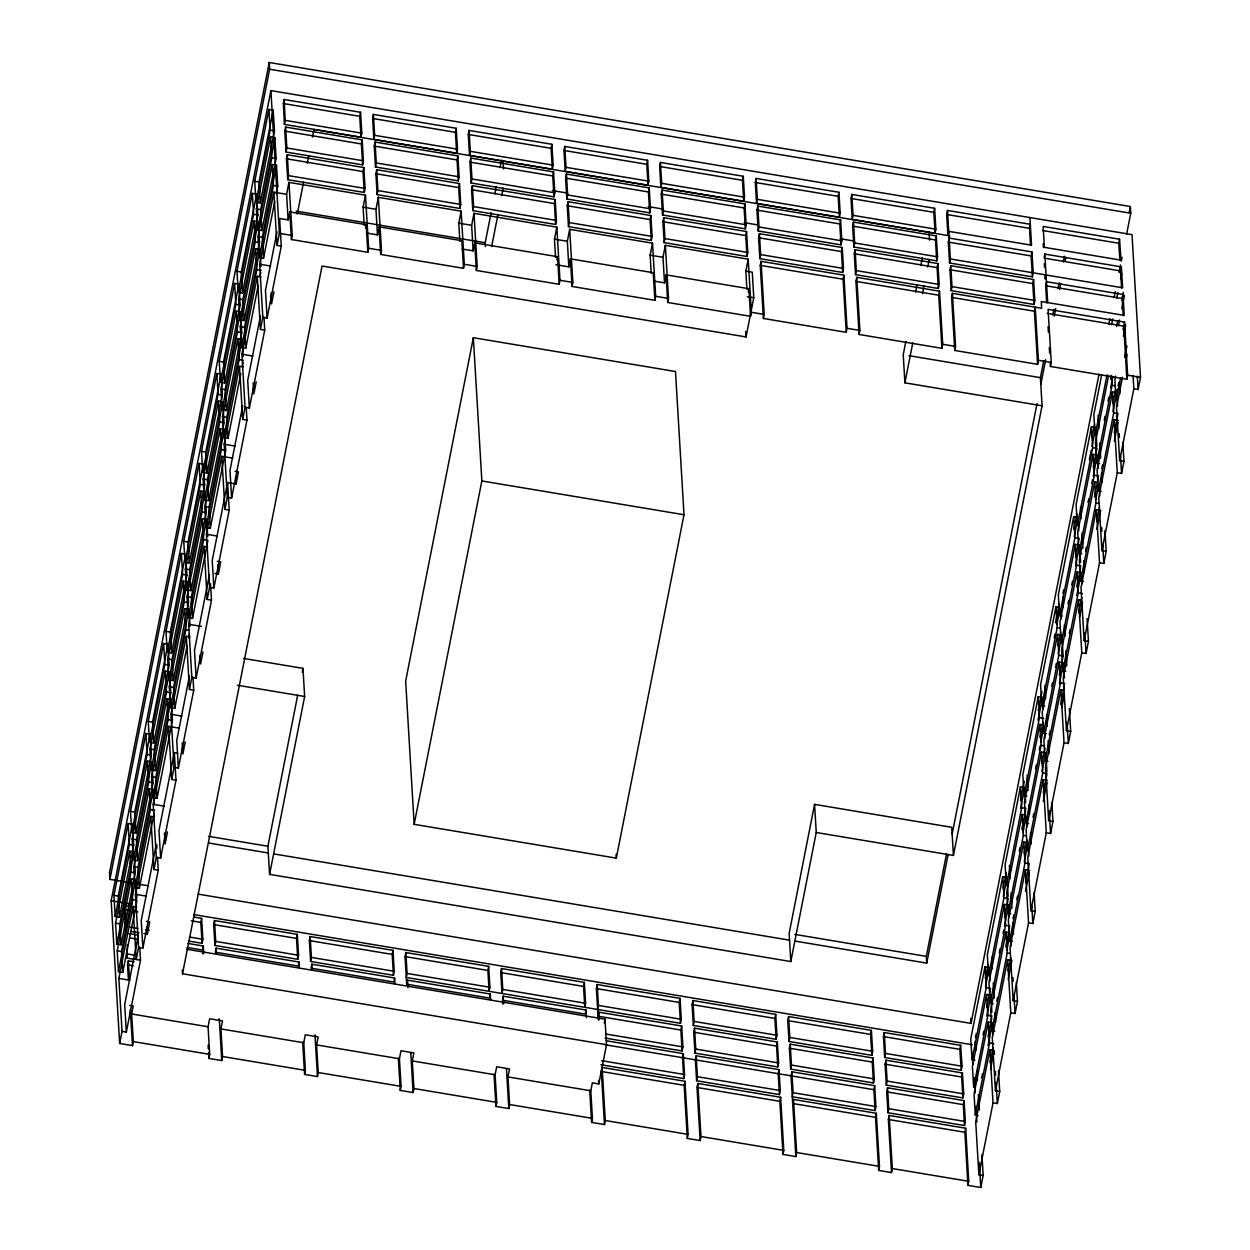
<?xml version="1.0" encoding="UTF-8"?>
<svg xmlns="http://www.w3.org/2000/svg" width="1250" height="1250" viewBox="0 0 1250 1250"><rect width="100%" height="100%" fill="white"/><g stroke="black" fill="none" stroke-linecap="round" stroke-linejoin="round"><path stroke-width="1.5" d="M1133.047 375.438L1133.828 388.75L1138.109 389.469L1140.5 377.375L1132.016 234.641L270.891 90.609L111.172 900.75L119.656 1043.469L132.516 1045.625L133.312 1041.594L131.672 1013.984L133.188 1005.984L129.781 1005.391M1126.594 234.328L1130.75 213.25L1130.344 206.531L269.219 62.5L109.5 872.625L109.906 879.359L148.344 885.797M109.906 879.359L269.625 69.234L269.219 62.5M113.953 895.375L128.125 823.516L132.422 824.234L133.656 845.125L119.453 917.172L115.172 916.453L113.953 895.375L118.25 896.094L119.453 917.172M130.516 811.422L145.875 733.5L150.156 734.219L151.406 755.109L136.047 833.031L131.75 832.312L130.516 811.422L134.797 812.125L136.047 833.031M148.266 721.406L163.625 643.484L167.906 644.203L169.156 665.094L153.781 743.016L149.5 742.297L148.266 721.406L152.547 722.125L153.781 743.016M166 631.391L181.375 553.469L185.656 554.188L186.891 575.078L171.531 653L167.25 652.281L166 631.391L170.297 632.109L171.531 653M183.75 541.375L199.109 463.453L203.406 464.172L204.641 485.078L189.281 562.984L185 562.266L183.75 541.375L188.031 542.094L189.281 562.984M201.5 451.359L216.859 373.438L221.141 374.156L222.391 395.062L207.031 472.969L202.734 472.266L201.5 451.359L205.781 452.078L207.031 472.969M219.25 361.344L234.609 283.422L238.891 284.141L240.141 305.047L224.766 382.953L220.484 382.25L219.25 361.344L223.531 362.062L224.766 382.953M236.984 271.328L252.344 193.406L256.641 194.125L257.875 215.031L242.516 292.953L238.234 292.234L236.984 271.328L241.281 272.047L242.516 292.953M254.734 181.312L268.906 109.438L273.188 110.156L274.469 130.891L260.266 202.938L255.984 202.219L254.734 181.312L259.016 182.031L260.266 202.938M118.25 896.094L132.422 824.234M134.797 812.125L150.156 734.219M152.547 722.125L167.906 644.203M170.297 632.109L185.656 554.188M188.031 542.094L203.406 464.172M205.781 452.078L221.141 374.156M223.531 362.062L238.891 284.141M241.281 272.047L256.641 194.125M259.016 182.031L273.188 110.156M115.172 916.453L129.375 844.406L128.125 823.516M131.75 832.312L147.109 754.391L145.875 733.5M149.5 742.297L164.859 664.391L163.625 643.484M167.25 652.281L182.609 574.375L181.375 553.469M185 562.266L200.359 484.359L199.109 463.453M202.734 472.266L218.094 394.344L216.859 373.438M220.484 382.25L235.844 304.328L234.609 283.422M238.234 292.234L253.594 214.312L252.344 193.406M255.984 202.219L270.172 130.172L268.906 109.438M115.562 923.188L129.766 851.141L134.062 851.859L135.297 872.766L121.094 944.797L116.813 944.078L115.562 923.188L119.859 923.906L121.094 944.797M132.156 839.047L147.516 761.125L151.797 761.844L153.047 782.75L137.688 860.672L133.391 859.953L132.156 839.047L136.438 839.766L137.688 860.672M149.906 749.031L165.266 671.109L169.547 671.828L170.797 692.734L155.422 770.656L151.141 769.938L149.906 749.031L154.188 749.75L155.422 770.656M167.641 659.016L183.016 581.094L187.297 581.812L188.531 602.719L173.172 680.641L168.891 679.922L167.641 659.016L171.938 659.734L173.172 680.641M185.391 569L200.75 491.094L205.047 491.797L206.281 512.703L190.922 590.625L186.641 589.906L185.391 569L189.688 569.719L190.922 590.625M203.141 478.984L218.5 401.078L222.781 401.781L224.031 422.688L208.672 500.609L204.375 499.891L203.141 478.984L207.422 479.703L208.672 500.609M220.891 388.969L236.25 311.062L240.531 311.781L241.781 332.672L226.406 410.594L222.125 409.875L220.891 388.969L225.172 389.688L226.406 410.594M238.625 298.953L254 221.047L258.281 221.766L259.516 242.656L244.156 320.578L239.875 319.859L238.625 298.953L242.922 299.672L244.156 320.578M256.375 208.953L270.578 136.906L274.859 137.625L276.109 158.531L261.906 230.562L257.625 229.844L256.375 208.953L260.656 209.656L261.906 230.562M119.859 923.906L134.062 851.859M136.438 839.766L151.797 761.844M154.188 749.75L169.547 671.828M171.938 659.734L187.297 581.812M189.688 569.719L205.047 491.797M207.422 479.703L222.781 401.781M225.172 389.688L240.531 311.781M242.922 299.672L258.281 221.766M260.656 209.656L274.859 137.625M116.813 944.078L131.016 872.047L129.766 851.141M133.391 859.953L148.766 782.031L147.516 761.125M151.141 769.938L166.5 692.016L165.266 671.109M168.891 679.922L184.25 602L183.016 581.094M186.641 589.906L202 511.984L200.75 491.094M204.375 499.891L219.75 421.969L218.5 401.078M222.125 409.875L237.484 331.953L236.25 311.062M239.875 319.859L255.234 241.938L254 221.047M257.625 229.844L271.828 157.812L270.578 136.906M125.234 905.594L126.297 926.469L125.5 930.5L124.438 909.625L125.234 905.594L130.953 906.563M283.359 103.531L284.141 99.5L360.547 112.281L361.781 133.172L360.984 137.203L284.422 124.406L283.359 103.531L359.75 116.312L360.984 137.203M131.406 878.781L132.656 899.672L136.938 900.391L122.75 972.406L118.453 971.688L117.203 950.812L131.406 878.781L135.703 879.5L136.828 898.5M154.312 812.281L139.328 888.297L135.047 887.578L133.797 866.687L149.156 788.766L153.438 789.484L154.344 804.672M151.547 776.672L166.906 698.75L171.188 699.469L172.438 720.359L157.078 798.281L152.781 797.562L151.547 776.672L155.828 777.375L157.078 798.281M187.188 645.547L174.812 708.266L170.531 707.547L169.297 686.656L184.656 608.734L188.938 609.453L189.953 626.547M207.922 540.328L192.562 618.25L188.281 617.531L187.031 596.641L202.391 518.719L206.688 519.438L207.703 536.531M204.781 506.625L220.141 428.703L224.422 429.422L225.672 450.328L210.312 528.234L206.016 527.516L204.781 506.625L209.063 507.344L210.312 528.234M240.797 373.609L228.062 438.219L223.766 437.5L222.531 416.609L237.891 338.688L242.172 339.406L243.187 356.5M258.172 285.5L245.797 348.203L241.516 347.5L240.266 326.594L255.641 248.672L259.922 249.391L260.938 266.484M274.766 201.328L263.547 258.188L259.266 257.484L258.016 236.578L272.219 164.547L276.5 165.25L277.75 186.172L276.25 193.75M284.422 124.406L285.219 120.375L284.141 99.5M122.75 972.406L121.5 951.531L135.703 879.5M139.328 888.297L138.078 867.391L153.438 789.484M155.828 777.375L171.188 699.469M174.812 708.266L173.578 687.375L188.938 609.453M192.562 618.25L191.328 597.359L206.688 519.438M209.063 507.344L224.422 429.422M228.062 438.219L226.812 417.328L242.172 339.406M245.797 348.203L244.563 327.312L259.922 249.391M263.547 258.188L262.312 237.297L276.5 165.25M118.453 971.688L132.656 899.672M135.047 887.578L150.406 809.656L149.156 788.766M152.781 797.562L168.141 719.641L166.906 698.75M170.531 707.547L185.891 629.641L184.656 608.734M188.281 617.531L203.641 539.625L202.391 518.719M206.016 527.516L221.391 449.609L220.141 428.703M223.766 437.5L239.125 359.594L237.891 338.688M241.516 347.5L256.875 269.578L255.641 248.672M259.266 257.484L273.469 185.438L272.219 164.547M284.812 131.125L285.609 127.094L362.188 139.906L363.422 160.812L362.625 164.844L286.062 152.031L284.812 131.125L361.391 143.938L362.625 164.844M119.656 1043.469L122.047 1031.375L118.859 978.422L133.047 906.406L136.688 907.016M122.047 1031.375L126.328 1032.094L140.5 960.219L136.203 959.516L138.594 947.406L135.438 894.312L150.797 816.391L154.438 817M138.594 947.406L142.875 948.125L158.234 870.203L153.953 869.5L156.344 857.391L153.188 804.297L168.547 726.375L179.453 728.203M156.344 857.391L160.625 858.109L175.984 780.203L171.703 779.484L174.078 767.391L170.938 714.281L186.297 636.359L189.922 636.969M174.078 767.391L178.375 768.094L193.734 690.188L189.453 689.469L191.828 677.375L188.672 624.266L204.031 546.344L207.672 546.953M191.828 677.375L196.125 678.078L211.484 600.172L207.188 599.453L209.578 587.359L206.422 534.25L221.781 456.328L232.687 458.156M209.578 587.359L213.859 588.078L229.219 510.156L224.938 509.438L227.328 497.344L224.172 444.234L239.531 366.328L243.172 366.922M227.328 497.344L231.609 498.062L246.969 420.141L242.688 419.422L245.062 407.328L241.922 354.219L257.281 276.312L260.906 276.922M259.656 264.203L273.859 192.172L286.594 194.328L288.156 219.906L279.625 218.547L281.266 246.156L267.109 318.031L262.812 317.312L259.656 264.203L270.578 266.031M188.688 637.953L189.422 634.156M242.297 366L243.047 362.203M260.031 276L260.781 272.188M134.797 959.406L127.141 958.125L127.375 944.594M286.062 152.031L286.859 148L285.609 127.094M128.469 980.062L127.531 964.859L128.328 960.828L134.078 961.797M286.453 158.766L287.25 154.734L363.828 167.547L365.062 188.438L364.266 192.469L287.75 179.672L286.453 158.766L363.031 171.578L364.266 192.469M138.109 936.406L124.688 1004.484L126.328 1032.094M156.219 844.516L141.234 920.531L142.875 948.125M177.75 753.156L174.344 752.594L158.984 830.516L160.625 858.109M189.469 675.875L176.734 740.5L178.375 768.094M209.469 574.469L194.484 650.484L196.125 678.078M235.078 471.312L238.469 471.875L236.094 483.969L227.578 482.547L212.219 560.469L213.859 588.078M242.703 405.844L229.969 470.453L231.609 498.062M260.453 315.828L247.719 380.438L249.359 408.047L245.062 407.328M277.016 231.797L265.469 290.422L267.109 318.031M287.75 179.672L288.547 175.641L287.25 154.734M286.594 194.328L288.953 182.375L365.469 195.172L368.625 248.266L367.828 252.297L291.438 239.531L289.797 211.922L366.188 224.703L367.828 252.297M249.359 408.047L264.719 330.125L260.438 329.406L262.812 317.312M281.266 246.156L276.984 245.438L279.375 233.344L270.891 90.609M143.953 933.469L147.359 934.047L149.75 921.953L146.344 921.375M167.484 831.938L165.109 844.031L164.438 833.094M185.234 741.922L182.859 754.016L182.172 743.078M202.984 651.906L200.594 664L200.031 654.891M214.938 573.422L218.344 573.984L220.734 561.891L217.328 561.328M256.219 381.859L253.828 393.953L253.156 383.031M273.969 291.844L271.578 303.938L270.906 293.016M291.438 239.531L292.234 235.5L288.953 182.375M297.266 214.094L303.562 182.141M307.266 163.344L308.75 155.828M312.453 137.031L313.938 129.516L950.031 235.906M981.922 1154.594L983.172 1175.406L980.781 1187.5L967.922 1185.344L968.719 1181.312L965.688 1128.234L889.172 1115.438L892.328 1168.547L891.531 1172.578L878.672 1170.422L879.469 1166.391L876.312 1113.297L793.484 1099.438L796.641 1152.531L795.844 1156.562L782.984 1154.422L783.781 1150.391L780.625 1097.281L697.812 1083.438L700.969 1136.531L700.172 1140.562L687.312 1138.422L688.109 1134.391L684.953 1081.281L602.125 1067.438L605.281 1120.531L604.484 1124.562L591.625 1122.406L592.422 1118.375L590.781 1090.781L592.359 1082.781L598.766 1083.953L606.516 1044.703L182.516 973.781L322.047 266.031L746.047 336.938L753.781 297.688L752.266 272.188L745.828 271.156L748.188 259.188L665.359 245.328L663 257.312L664.516 282.859L653.484 281.016M188.672 941.062L202.062 943.312L200.828 922.406L201.625 918.375L193.984 917.094M359.75 116.312L360.547 112.281M202.062 943.312L202.859 939.281L201.625 918.375M202.688 953.844L203.266 946L187.953 943.437M361.391 143.938L362.188 139.906M213.688 924.562L214.484 920.531L297.297 934.375L298.547 955.281L297.75 959.312L214.922 945.453L213.688 924.562L296.516 938.406L297.75 959.312M372.609 118.453L373.406 114.422L456.219 128.281L457.469 149.172L456.672 153.203L373.844 139.359L372.609 118.453L455.422 132.312L456.672 153.203M363.031 171.578L363.828 167.547M214.922 945.453L215.719 941.422L214.484 920.531M373.844 139.359L374.641 135.328L373.406 114.422M216.125 948.156L215.328 952.188L298.156 966.047L298.938 962.016L216.125 948.156L216.453 953.859M374.25 146.094L375.047 142.062L457.859 155.906L459.109 176.812L458.312 180.844L375.484 166.984L374.25 146.094L457.062 159.938L458.312 180.844M364.172 225.406L363.109 207.141L365.469 195.172M375.484 166.984L376.281 162.953L375.047 142.062M375.891 173.719L376.688 169.688L459.5 183.547L460.75 204.438L459.953 208.469L377.125 194.625L375.891 173.719L458.703 187.578L459.953 208.469M208.906 1058.406L209.703 1054.375L208.062 1026.766L209.641 1018.766L222.5 1020.922L220.922 1028.922L222.562 1056.516L221.766 1060.547L208.906 1058.406L208.562 1052.719M365.562 227.906L366.188 224.703M377.125 194.625L377.922 190.594L376.688 169.688M366.453 233.016L377.469 234.859L375.969 209.297L378.328 197.328L461.141 211.172L464.297 264.281L463.5 268.312L380.688 254.453L379.047 226.844L461.859 240.703L463.5 268.312M377.469 234.859L379.047 226.844M380.688 254.453L381.484 250.422L378.328 197.328M816.25 832.484L953.422 855.438L951.75 827.312L814.578 804.375L816.25 832.484L790.812 961.547L269.578 874.359L267.906 846.25L297.688 695.141M302.219 672.188L302.969 668.359L243.562 658.422M269.578 874.359L304.641 696.484L302.969 668.359M296.516 938.406L297.297 934.375M455.422 132.312L456.219 128.281M457.062 159.938L457.859 155.906M309.359 940.562L310.156 936.531L392.984 950.375L394.219 971.281L393.438 975.313L310.609 961.453L309.359 940.562L392.188 954.406L393.438 975.313M468.281 134.453L469.078 130.422L551.906 144.281L553.141 165.188L552.344 169.219L469.531 155.359L468.281 134.453L551.109 148.312L552.344 169.219M458.703 187.578L459.5 183.547M310.609 961.453L311.406 957.422L310.156 936.531M469.531 155.359L470.328 151.328L469.078 130.422M311.797 964.156L311 968.188L393.828 982.047L394.625 978.016L311.797 964.156L312.141 969.859M469.922 162.094L470.719 158.062L553.547 171.906L554.781 192.812L553.984 196.844L471.172 183L469.922 162.094L552.75 175.938L553.984 196.844M459.859 241.406L458.781 223.156L461.141 211.172M471.172 183L471.969 178.953L470.719 158.062M471.562 189.719L472.359 185.688L555.188 199.547L556.422 220.438L555.625 224.484L472.813 210.625L471.562 189.719L554.391 203.578L555.625 224.484M304.594 1074.406L305.375 1070.375L303.75 1042.766L305.312 1034.766L318.172 1036.922L316.594 1044.922L318.234 1072.516L317.453 1076.562L304.594 1074.406L302.672 1042.172M472.813 210.625L473.609 206.594L472.359 185.688M462.125 249.016L473.141 250.859L471.641 225.297L474 213.328L556.828 227.172L559.984 280.281L559.188 284.312L476.359 270.453L474.719 242.859L557.547 256.703L559.188 284.312M473.141 250.859L474.719 242.859M476.359 270.453L477.156 266.422L474 213.328M485.422 246.5L485.203 242.75L491.125 212.672M494.844 193.875L496.312 186.359M500.031 167.562L501.5 160.047M473.344 337.703L405.656 681.094L414.156 824.328L616.312 858.141L684 514.75L675.484 371.516L473.344 337.703L481.859 480.953L414.156 824.328M491.688 246.422L497.984 214.484M501.703 195.688L503.172 188.156M392.188 954.406L392.984 950.375M551.109 148.312L551.906 144.281M552.75 175.938L553.547 171.906M406.687 984.188L407.484 980.156L490.312 994.016L489.516 998.047L406.687 984.188L405.047 956.563L405.844 952.531L488.672 966.375L489.906 987.281L489.109 991.313L487.875 970.422L488.672 966.375M563.969 150.469L564.766 146.438L647.578 160.281L648.828 181.188L648.031 185.219L565.203 171.359L563.969 150.469L646.781 164.312L648.031 185.219M554.391 203.578L555.188 199.547M405.844 952.531L407.078 973.438L406.281 977.469L680.469 1023.328L681.266 1019.281L680.031 998.391L597.203 984.531L596.406 988.562L598.281 1020M565.203 171.359L566 167.328L564.766 146.438M565.609 178.094L566.406 174.062L649.219 187.922L650.469 208.812L649.672 212.844L566.844 199L565.609 178.094L648.438 191.953L649.672 212.844M555.547 257.406L554.469 239.156L556.828 227.172M566.844 199L567.641 194.969L566.406 174.062M567.25 205.734L568.047 201.703L650.859 215.547L652.109 236.453L651.312 240.484L568.484 226.625L567.25 205.734L650.078 219.578L651.312 240.484M400.266 1090.406L401.062 1086.375L399.422 1058.766L401 1050.766L413.859 1052.922L412.281 1060.922L413.922 1088.531L413.125 1092.562L400.266 1090.406L398.359 1058.172M556.922 259.906L557.547 256.703M568.484 226.625L569.281 222.594L568.047 201.703M555.969 264.703L568.828 266.859L567.328 241.297L569.688 229.328L652.516 243.187L655.656 296.281L654.875 300.312L572.047 286.453L570.406 258.859L653.234 272.703L654.875 300.312M568.828 266.859L570.406 258.859M572.047 286.453L572.844 282.422L569.688 229.328M646.781 164.312L647.578 160.281M648.438 191.953L649.219 187.922M501.516 968.531L502.766 989.438L501.969 993.469L500.734 972.563L501.516 968.531L584.344 982.391L585.594 1003.281L584.797 1007.312L583.547 986.422L584.344 982.391M659.641 166.469L660.438 162.438L743.266 176.281L744.5 197.188L743.703 201.219L660.891 187.359L659.641 166.469L742.469 180.312L743.703 201.219M650.078 219.578L650.859 215.547M660.891 187.359L661.688 183.328L660.438 162.438M502.594 1004L503.156 996.172L585.984 1010.016L586.438 1017.625M661.281 194.094L662.078 190.062L744.906 203.922L746.141 224.812L745.359 228.844L662.531 215L661.281 194.094L744.109 207.953L745.359 228.844M651.219 273.406L650.141 255.156L652.516 243.187M662.531 215L663.328 210.969L662.078 190.062M662.922 221.734L663.719 217.703L746.547 231.547L747.781 252.453L747 256.484L664.172 242.625L662.922 221.734L745.75 235.578L747 256.484M495.953 1106.406L496.75 1102.375L495.109 1074.781L496.688 1066.781L509.547 1068.922L507.969 1076.922L509.609 1104.531L508.812 1108.562L495.953 1106.406L494.031 1074.172M664.172 242.625L664.969 238.594L663.719 217.703M664.516 282.859L666.078 274.859L748.906 288.719L750.547 316.312L667.719 302.469L666.078 274.859M667.719 302.469L668.516 298.438L665.359 245.328M742.469 180.312L743.266 176.281M585.984 1010.016L585.188 1014.047L502.375 1000.203M744.109 207.953L744.906 203.922M755.328 182.469L756.125 178.438L838.937 192.281L840.188 213.188L839.391 217.219L756.562 203.375L755.328 182.469L838.156 196.328L839.391 217.219M745.75 235.578L746.547 231.547M597.656 1009.469L598.438 1005.438L597.203 984.531M756.562 203.375L757.359 199.344L756.125 178.438M682.109 1050.953L682.906 1046.922L681.672 1026.016L598.844 1012.172L598.047 1016.203L680.875 1030.047L682.109 1050.953L605.062 1038.062M756.969 210.094L757.766 206.062L840.578 219.922L841.828 240.828L841.031 244.859L758.203 231L756.969 210.094L839.797 223.953L841.031 244.859M758.203 231L759 226.969L757.766 206.062M758.609 237.734L759.406 233.703L842.234 247.547L843.469 268.453L842.672 272.484L759.844 258.641L758.609 237.734L841.438 251.578L842.672 272.484M748.281 291.906L748.906 288.719M604.25 1022.937L605 1019.203L186.75 949.25M759.844 258.641L760.641 254.594L759.406 233.703M604.484 1124.562L601.328 1071.469L602.125 1067.438M760.25 265.359L761.047 261.328L843.875 275.188L847.031 328.281L846.234 332.312L763.406 318.469L760.25 265.359L843.078 279.219L846.234 332.312M750.547 316.312L751.344 312.281L748.188 259.188M763.406 318.469L764.203 314.438L761.047 261.328M680.469 1023.328L679.234 1002.422L680.031 998.391M838.156 196.328L838.937 192.281M680.875 1030.047L681.672 1026.016M839.797 223.953L840.578 219.922M692.094 1004.578L692.891 1000.531L775.703 1014.391L776.953 1035.297L776.156 1039.328L693.328 1025.469L692.094 1004.578L774.906 1018.422L776.156 1039.328M851 198.469L851.797 194.438L934.625 208.297L935.859 229.188L935.078 233.219L852.25 219.375L851 198.469L933.828 212.328L935.078 233.219M606.266 1040.766L683.312 1053.656L682.516 1057.688L683.75 1078.578L600.938 1064.734M841.438 251.578L842.234 247.547M693.328 1025.469L694.125 1021.438L692.891 1000.531M852.25 219.375L853.047 215.344L851.797 194.438M683.75 1078.578L684.547 1074.547L683.312 1053.656M693.734 1032.203L694.531 1028.172L777.344 1042.016L778.594 1062.922L777.797 1066.953L694.969 1053.109L693.734 1032.203L776.547 1046.062L777.797 1066.953M852.656 226.109L853.438 222.078L936.266 235.922L937.516 256.828L936.719 260.859L853.891 247L852.656 226.109L935.469 239.953L936.719 260.859M687.312 1138.422L684.156 1085.312L684.953 1081.281M843.078 279.219L843.875 275.188M694.969 1053.109L695.766 1049.078L694.531 1028.172M853.891 247L854.688 242.969L853.438 222.078M696.172 1055.797L695.375 1059.828L696.609 1080.734L779.438 1094.594L780.234 1090.562L778.984 1069.656L696.172 1055.797L697.406 1076.703L696.609 1080.734M854.297 253.734L855.078 249.703L937.906 263.562L939.156 284.453L938.359 288.484L855.531 274.641L854.297 253.734L937.109 267.594L938.359 288.484M855.531 274.641L856.328 270.609L855.078 249.703M700.172 1140.562L697.016 1087.469L697.812 1083.438M855.937 281.375L856.734 277.328L939.547 291.188L942.703 344.281L941.906 348.328L859.094 334.469L855.937 281.375L938.75 295.219L941.906 348.328M859.094 334.469L859.875 330.438L856.734 277.328M814.578 804.375L789.141 933.422L790.812 961.547M905.844 341.438L903.234 354.719L904.906 382.828L1042.078 405.781L953.422 855.438M915.578 292.094L917.078 284.5M920.813 265.516L922.312 257.938M774.906 1018.422L775.703 1014.391M933.828 212.328L934.625 208.297M904.906 382.828L912.75 342.984M922.484 293.641L923.984 286.047M927.719 267.062L929.219 259.469M776.547 1046.062L777.344 1042.016M935.469 239.953L936.266 235.922M787.766 1020.578L788.562 1016.547L871.391 1030.391L872.625 1051.297L871.828 1055.328L789.016 1041.469L787.766 1020.578L870.594 1034.422L871.828 1055.328M1029.906 217.562L1031.547 245.187L948.719 231.344L947.922 235.375L946.688 214.469L947.484 210.438L1030.312 224.297L1029.516 228.328L1030.531 245.422M778.984 1069.656L778.188 1073.688L779.438 1094.594M937.109 267.594L937.906 263.562M789.016 1041.469L789.812 1037.438L788.562 1016.547M789.406 1048.203L790.203 1044.172L873.031 1058.031L874.266 1078.922L873.469 1082.953L790.656 1069.109L789.406 1048.203L872.234 1062.062L873.469 1082.953M948.328 242.109L949.125 238.078L1031.953 251.922L1033.188 272.828L1032.391 276.859L949.578 263L948.328 242.109L1031.156 255.953L1032.391 276.859M782.984 1154.422L779.844 1101.312L780.625 1097.281M938.75 295.219L939.547 291.188M790.656 1069.109L791.453 1065.078L790.203 1044.172M949.578 263L950.359 258.969L947.484 210.438M791.844 1071.812L793.094 1092.703L792.297 1096.734L875.109 1110.594L875.906 1106.562L874.672 1085.656L791.844 1071.812L791.047 1075.844L795.844 1156.562M949.969 269.734L950.766 265.703L1033.594 279.562L1034.828 300.453L1034.031 304.484L951.219 290.641L949.969 269.734L1032.797 283.594L1034.031 304.484M951.219 290.641L952 286.609L950.766 265.703M793.484 1099.438L792.688 1103.469L875.516 1117.328L878.672 1170.422M1037.594 364.328L1034.438 311.219L1035.234 307.188L1038.391 360.297L1037.594 364.328L954.766 350.469L951.609 297.375L952.406 293.344L1041.656 308.266L1041.266 301.531L1124.219 315.406L1123.016 294.516L1046.453 281.703L1045.656 285.734L1046.672 302.844M954.766 350.469L955.562 346.438L952.406 293.344M870.594 1034.422L871.391 1030.391M872.234 1062.062L873.031 1058.031M1031.156 255.953L1031.953 251.922M883.453 1036.578L884.25 1032.547L960.641 1045.328L962.062 1066.25L961.266 1070.281L884.688 1057.484L883.453 1036.578L959.844 1049.359L961.266 1070.281M875.109 1110.594L873.875 1089.688L874.672 1085.656M1032.797 283.594L1033.594 279.562M884.688 1057.484L885.484 1053.438L884.25 1032.547M885.094 1064.203L885.891 1060.172L962.453 1072.984L963.703 1093.891L962.906 1097.922L886.328 1085.109L885.094 1064.203L961.656 1077.016L962.906 1097.922M1044.281 256.766L1044.812 254.078L1121.375 266.891L1122.625 287.781L950.359 258.969M875.516 1117.328L876.312 1113.297M886.328 1085.109L887.125 1081.078L885.891 1060.172M1046.047 274.984L1045.25 279.016L1045.031 275.203M886.734 1091.844L887.531 1087.812L964.094 1100.609L965.297 1121.5L964.5 1125.547L887.969 1112.734L886.734 1091.844L963.297 1104.641L964.5 1125.547M887.969 1112.734L888.766 1108.703L887.531 1087.812M891.531 1172.578L888.375 1119.469L889.172 1115.438M795.25 941.109L926.719 963.109L926.312 956.375L946.516 853.891M1042.078 405.781L1040.406 377.656L1043.766 360.578M1052.75 315.031L1053.875 309.344M1057.984 288.469L1059.109 282.766M1063.234 261.891L1064.344 256.203M926.719 963.109L948.047 854.922M952.156 834.047L1037.031 403.531M1040.812 384.391L1045.672 359.719M1054.281 316.078L1055.766 308.484M1059.516 289.5L1060.641 283.812M1065.125 261.031L1065.875 257.234M1050.453 366.469L1051.25 362.438L1048.094 309.344L1124.594 322.141L1127.641 375.219L1126.844 379.25L1050.453 366.469L1050.219 362.688M959.844 1049.359L960.641 1045.328M1119.922 260.375L1118.766 243.25L1119.562 239.219L1043.156 226.437L1044.406 247.344L1120.984 260.156L1119.562 239.219M1129.219 212.266L1130.344 206.531M198.328 894.156L971.031 1023.391L1099.031 374.141M1108.844 324.344L1109.984 318.594M1114.125 297.531L1115.266 291.781M1119.047 272.625L1120.547 264.969M1121.312 261.141L1122.062 257.312M961.656 1077.016L962.453 1072.984M1121.594 288.016L1120.578 270.922L1121.375 266.891M990.047 980.844L989.25 967.531L984.969 966.828L970.797 1038.688L972.016 1059.766L974.859 1060.234M1002.719 876.812L987.359 954.719L988.594 975.625L1003.953 897.703L1002.719 876.812L1007 877.516L1008.125 896.516M1020.453 786.797L1005.094 864.703L1006.344 885.609L1021.703 807.687L1020.453 786.797L1024.75 787.516L1025.656 802.703M1043.172 708.891L1042.5 697.5L1038.203 696.781L1022.844 774.688L1024.094 795.594L1026.938 796.078M1058.812 607.234L1055.953 606.766L1040.594 684.688L1041.828 705.578L1044.688 706.062M1078.781 530.766L1077.984 517.469L1073.703 516.75L1058.344 594.672L1059.578 615.562L1062.438 616.047M1091.438 426.734L1076.078 504.656L1077.328 525.547L1092.688 447.641L1091.438 426.734L1095.734 427.453L1096.859 446.453M1101.703 374.734L1093.828 414.641L1095.078 435.531L1107.062 374.719M1111.578 324.625L1112.688 318.953M1116.797 298.141L1117.906 292.469M1120.531 279.234L1121.641 273.562M985.484 977.938L988.109 964.578M1003.172 888.188L1006.188 872.906M1020.484 800.344L1024.25 781.25M1038.188 710.594L1041.953 691.5M1055.5 622.766L1059.266 603.656M1073.953 529.188L1076.953 513.906M1092.047 437.344L1094.688 423.938M975.453 1037.516L976.203 1033.734M985.531 986.453L989.25 967.531M1003.25 896.531L1007 877.516M1020.625 808.406L1024.75 787.516M1038 720.297L1042.5 697.5M1054.25 637.891L1055 634.078M1056.859 624.578L1059.859 609.375M1063 593.484L1063.75 589.688M1074.234 536.469L1077.984 517.469M1089.359 459.75L1091.234 450.25M1091.984 446.453L1095.734 427.453M972.016 1059.766L986.203 987.719L984.969 966.828M1024.094 795.594L1039.453 717.672L1038.203 696.781M1041.828 705.578L1057.188 627.656L1055.953 606.766M1059.578 615.562L1074.938 537.641L1073.703 516.75M1116.547 326.562L1117.672 320.875M1121.781 300.031L1123.281 292.438M963.297 1104.641L964.094 1100.609M1123.203 315.641L1122.219 298.547L1123.016 294.516M986.609 994.453L972.406 1066.484L973.656 1087.391L987.859 1015.359L986.609 994.453L990.891 995.172L991.906 1012.266M1009.312 916.562L1008.641 905.156L1004.359 904.438L989 982.359L990.234 1003.25L993.094 1003.734M1024.953 814.906L1022.109 814.422L1006.734 892.344L1007.984 913.234L1010.844 913.719M1042.703 724.891L1039.844 724.406L1024.484 802.328L1025.734 823.234L1028.594 823.703M1059.375 675.016L1063.125 656.016L1061.875 635.109L1057.594 634.391L1042.234 712.312L1043.469 733.219L1046.328 733.688M1075.344 544.375L1059.984 622.297L1061.219 643.203L1076.578 565.281L1075.344 544.375L1079.625 545.094L1080.641 562.203M1098.156 468.375L1097.375 455.078L1093.094 454.359L1077.719 532.281L1078.969 553.188L1081.828 553.656M1108.578 375.75L1095.469 442.266L1096.719 463.172L1099.562 463.641M1118.453 325.719L1119.562 320.031M1121.812 308.656L1124.422 295.375M986.766 1007.391L990.5 988.438L986.203 987.719M1004.5 917.422L1008.25 898.422L1003.953 897.703M1021.859 829.312L1025.609 810.312M1039.984 737.406L1042.984 722.188M1058.109 645.484L1060.734 632.188M1075.484 557.375L1079.219 538.359L1074.938 537.641M1093.219 467.359L1096.969 448.344L1092.688 447.641M1110.594 379.234L1111.344 375.438M983.047 1034.984L983.797 1031.188M986.781 1016.016L990.891 995.172M999.281 952.672L1000.031 948.859M1003.016 933.656L1003.766 929.859M1004.516 926.062L1008.641 905.156M1019.266 851.25L1020.016 847.453M1023.016 832.25L1026.016 817.047M1035.516 768.844L1036.266 765.031M1039.266 749.828L1040.016 746.031M1040.766 742.234L1043.766 727.031M1051.766 686.422L1052.516 682.625M1055.516 667.422L1056.266 663.625M1058.141 654.109L1061.875 635.109M1068.016 604.016L1068.766 600.203M1071.766 585L1072.5 581.203M1075.5 566L1079.625 545.094M1088 502.594L1088.75 498.797M1091.75 483.594L1092.5 479.781M1093.25 475.984L1097.375 455.078M1104.25 420.188L1105 416.375M1108 401.172L1108.75 397.375M1110.625 387.875L1112.875 376.469M967.922 1185.344L964.891 1132.266L965.688 1128.234M990.234 1003.25L1005.594 925.344L1004.359 904.438M1007.984 913.234L1023.344 835.328L1022.109 814.422M1025.734 823.234L1041.094 745.312L1039.844 724.406M1043.469 733.219L1058.828 655.297L1057.594 634.391M1078.969 553.188L1094.328 475.266L1093.094 454.359M1096.719 463.172L1112.078 385.25L1111.516 375.75M1123.047 329.547L1124.547 321.969M992.531 1022.797L988.25 1022.078L974.047 1094.125L975.297 1115L978.156 1115.484M1008.859 932.547L1006 932.062L990.641 1009.984L991.875 1030.891L994.734 1031.359M1028.812 856.078L1028.031 842.766L1023.75 842.062L1008.375 919.969L1009.625 940.875L1012.484 941.359M1041.484 752.047L1026.125 829.953L1027.375 850.859L1042.734 772.938L1041.484 752.047L1045.781 752.766L1046.906 771.766M1064.422 677.938L1063.516 662.75L1059.234 662.031L1043.875 739.938L1045.109 760.844L1047.969 761.328M1081.266 572.734L1076.984 572.016L1061.625 649.938L1062.859 670.828L1065.719 671.312M1097.578 482.469L1094.734 482L1079.359 559.922L1080.609 580.812L1083.469 581.297M1117.547 406L1116.766 392.703L1112.469 391.984L1097.109 469.906L1098.359 490.797L1101.219 491.281M1115.609 376.094L1114.859 379.891L1116.094 400.781L1120.578 378.047M1123.453 336.281L1125.703 324.906M988.031 1036.922L991.766 1017.969M1005.766 946.953L1009.516 927.953M1024.266 853.141L1026.875 839.844M1042 763.125L1045 747.922M1076.75 586.906L1080.5 567.891M1094.5 496.891L1098.234 477.891M1112.984 403.078L1115.609 389.766M981.703 1077.781L982.453 1073.984M988.047 1045.547L992.172 1024.703M996.797 1001.203L997.547 997.406M1006.906 949.891L1009.906 934.688M1013.047 918.797L1013.797 914.984M1016.797 899.781L1017.547 895.984M1024.281 861.781L1028.031 842.766M1033.031 817.375L1033.781 813.578M1042.031 771.766L1045.781 752.766M1049.281 734.953L1050.031 731.156M1059.406 683.641L1063.516 662.75M1069.281 633.547L1070.031 629.734M1076.766 595.531L1080.891 574.625M1085.531 551.125L1086.281 547.328M1095.641 499.812L1098.641 484.609M1101.766 468.719L1102.516 464.922M1113.016 411.703L1117.438 389.25M1118.125 385.781L1118.797 382.328M975.297 1115L989.5 1042.984L988.25 1022.078M991.875 1030.891L1007.234 952.969L1006 932.062M1009.625 940.875L1024.984 862.953L1023.75 842.062M1045.109 760.844L1060.484 682.922L1059.234 662.031M1062.859 670.828L1078.219 592.906L1076.984 572.016M1080.609 580.812L1095.969 502.891L1094.734 482M1098.359 490.797L1113.719 412.891L1112.469 391.984M1124.688 357.188L1126.938 345.812M992.75 1050.188L989.891 1049.719L975.703 1121.719L978.875 1174.688L983.172 1175.406M1008.172 979.422L1011.922 960.422L1007.641 959.703L992.281 1037.625L995.438 1090.719L999.719 1091.438L997.328 1103.531L993.047 1102.812L989.891 1049.719M1029.672 870.406L1025.391 869.688L1010.031 947.609L1013.172 1000.703L1017.469 1001.422L1015.078 1013.516L1010.797 1012.797L1007.641 959.703M1047.422 780.391L1043.125 779.672L1027.766 857.594L1030.922 910.688L1035.219 911.406L1032.828 923.5L1028.547 922.781L1025.391 869.688M1063.734 690.141L1060.875 689.656L1045.516 767.578L1048.672 820.672L1052.953 821.391L1050.578 833.484L1046.281 832.766L1043.125 779.672M1081.484 600.125L1078.625 599.641L1063.266 677.562L1066.422 730.656L1070.703 731.375L1068.312 743.469L1064.031 742.766L1060.875 689.656M1096.906 529.344L1100.656 510.344L1096.375 509.625L1081.016 587.547L1084.156 640.641L1088.453 641.359L1086.062 653.453L1081.781 652.75L1078.625 599.641M1118.406 420.328L1114.109 419.609L1098.75 497.531L1101.906 550.641L1106.188 551.344L1103.812 563.453L1099.531 562.734L1096.375 509.625M1122.484 377.188L1116.5 407.516L1119.656 460.625L1123.938 461.328L1121.562 473.438L1117.266 472.719L1114.109 419.609M1126.219 358.234L1126.969 354.453M990.047 1062.656L993.031 1047.5M1008.156 970.797L1010.781 957.484M1025.531 882.672L1029.266 863.672L1024.984 862.953M1043.266 792.656L1047.016 773.656L1042.734 772.938M1060.641 704.547L1064.391 685.547M1078.766 612.641L1081.766 597.438M1096.891 520.719L1099.5 507.422M1114.25 432.609L1118 413.594L1113.719 412.891M990.438 1069.391L994.172 1050.438L994.406 1054.234M1025.547 891.313L1029.297 872.312M1043.297 801.297L1047.047 782.297M1061.797 707.484L1064.422 694.172M1079.531 617.469L1082.531 602.266M1114.281 441.234L1118.031 422.234M978.875 1174.688L993.047 1102.812M995.438 1090.719L1010.797 1012.797M1013.172 1000.703L1028.547 922.781M1030.922 910.688L1046.281 832.766M1048.672 820.672L1064.031 742.766M1066.422 730.656L1081.781 652.75M1084.156 640.641L1099.531 562.734M1101.906 550.641L1117.266 472.719M1119.656 460.625L1133.828 388.75M288.156 219.906L289.797 211.922M747.328 296.719L753.781 297.688M269.625 69.234L1130.75 213.25M946.688 214.469L1029.516 228.328M1042.375 230.484L1118.766 243.25M285.219 120.375L361.781 133.172M374.641 135.328L457.469 149.172M470.328 151.328L553.141 165.188M566 167.328L648.828 181.188M661.688 183.328L744.5 197.188M757.359 199.344L840.188 213.188M853.047 215.344L935.859 229.188M1044.016 258.109L1120.578 270.922M270.172 130.172L274.469 130.891M552.266 190.547L567.625 193.109M648.219 206.594L663.578 209.172M744.188 222.641L757.625 224.891M840.141 238.703L853.578 240.937M286.859 148L363.422 160.812M376.281 162.953L459.109 176.812M471.969 178.953L554.781 192.812M567.641 194.969L650.469 208.812M663.328 210.969L746.141 224.812M759 226.969L841.828 240.828M854.688 242.969L937.516 256.828M1045.656 285.734L1122.219 298.547M271.828 157.812L276.109 158.531M288.547 175.641L365.062 188.438M377.922 190.594L460.75 204.438M473.609 206.594L556.422 220.438M569.281 222.594L652.109 236.453M664.969 238.594L747.781 252.453M760.641 254.594L843.469 268.453M856.328 270.609L939.156 284.453M952 286.609L1034.828 300.453M951.609 297.375L1034.438 311.219M1047.297 313.375L1123.797 326.172L1126.844 379.25M363.109 207.141L375.969 209.297M458.781 223.156L471.641 225.297M554.469 239.156L567.328 241.297M650.141 255.156L663 257.312M296.125 211.125L485.203 242.75M253.594 214.312L257.875 215.031M279.375 233.344L292.234 235.5M368.625 248.266L381.484 250.422M464.297 264.281L477.156 266.422M559.984 280.281L572.844 282.422M655.656 296.281L668.516 298.438M751.344 312.281L764.203 314.438M847.031 328.281L859.875 330.438M942.703 344.281L955.562 346.438M1038.391 360.297L1051.25 362.438M1127.641 375.219L1140.5 377.375M258.016 236.578L262.312 237.297M255.234 241.938L259.516 242.656M1112.078 385.25L1114.938 385.734M908.938 355.672L1040.406 377.656M256.875 269.578L261.156 270.297M235.844 304.328L240.141 305.047M240.266 326.594L244.563 327.312M237.484 331.953L241.781 332.672M1094.328 475.266L1098.609 475.984M241.922 354.219L252.828 356.047M239.125 359.594L243.422 360.312M1095.969 502.891L1098.828 503.375M218.094 394.344L222.391 395.062M222.531 416.609L226.812 417.328M219.75 421.969L224.031 422.688M1076.578 565.281L1080.875 566M481.859 480.953L684 514.75M224.172 444.234L235.078 446.062M221.391 449.609L225.672 450.328M1078.219 592.906L1082.516 593.625M200.359 484.359L204.641 485.078M1057.188 627.656L1060.047 628.141M202 511.984L206.281 512.703M1058.828 655.297L1063.125 656.016M206.422 534.25L217.328 536.078M203.641 539.625L206.5 540.094M1060.484 682.922L1064.766 683.641M182.609 574.375L186.891 575.078M1039.453 717.672L1043.734 718.391M187.031 596.641L191.328 597.359M184.25 602L188.531 602.719M1041.094 745.312L1043.953 745.781M188.672 624.266L201.406 626.391M185.891 629.641L188.75 630.109M164.859 664.391L169.156 665.094M1021.703 807.687L1025.984 808.406M237.578 685.266L304.641 696.484M169.297 686.656L173.578 687.375M166.5 692.016L170.797 692.734M1023.344 835.328L1026.203 835.797M170.938 714.281L181.844 716.109M168.141 719.641L172.438 720.359M147.109 754.391L151.406 755.109M148.766 782.031L153.047 782.75M1005.594 925.344L1009.891 926.062M153.188 804.297L164.094 806.125M150.406 809.656L154.688 810.375M1007.234 952.969L1010.094 953.453M208.5 836.312L267.906 846.25M794.859 934.391L926.312 956.375M208.891 843.047L268.297 852.984M274.078 853.953L789.531 940.156M129.375 844.406L133.656 845.125M133.797 866.687L138.078 867.391M131.016 872.047L135.297 872.766M987.859 1015.359L992.141 1016.062M135.438 894.312L146.344 896.141M989.5 1042.984L993.781 1043.703M111.172 900.75L132.312 904.281M193.828 914.578L972.297 1044.766M124.438 909.625L130.156 910.594M133.984 911.219L137.797 911.859M191.281 920.813L200.828 922.406M405.047 956.563L487.875 970.422M500.734 972.563L583.547 986.422M596.406 988.562L679.234 1002.422M130.125 927.109L137.781 928.391M145.438 929.672L149.266 930.312M189.469 937.031L202.859 939.281M215.719 941.422L298.547 955.281M311.406 957.422L394.219 971.281M407.078 973.438L489.906 987.281M502.766 989.438L585.594 1003.281M598.438 1005.438L681.266 1019.281M694.125 1021.438L776.953 1035.297M789.812 1037.438L872.625 1051.297M885.484 1053.438L962.062 1066.25M131.234 931.453L138.891 932.734M128.609 933.516L138.172 935.125M129.719 937.875L137.391 939.156M187.156 947.484L202.469 950.031M117.203 950.812L121.5 951.531M127.938 954.094L135.594 955.375M605.859 1034.031L682.906 1046.922M695.766 1049.078L778.594 1062.922M791.453 1065.078L874.266 1078.922M887.125 1081.078L963.703 1093.891M127.531 964.859L133.281 965.828M605.469 1044.797L873.875 1089.688M118.859 978.422L129.781 980.25M601.734 1060.703L684.547 1074.547M697.406 1076.703L780.234 1090.562M793.094 1092.703L875.906 1106.562M888.766 1108.703L965.297 1121.5M601.328 1071.469L684.156 1085.312M697.016 1087.469L779.844 1101.312M888.375 1119.469L964.891 1132.266M131.672 1013.984L208.062 1026.766M220.922 1028.922L303.75 1042.766M316.594 1044.922L399.422 1058.766M412.281 1060.922L495.109 1074.781M507.969 1076.922L590.781 1090.781M133.312 1041.594L209.703 1054.375M222.562 1056.516L305.375 1070.375M318.234 1072.516L401.062 1086.375M413.922 1088.531L496.75 1102.375M509.609 1104.531L592.422 1118.375M605.281 1120.531L688.109 1134.391M700.969 1136.531L783.781 1150.391M796.641 1152.531L879.469 1166.391M892.328 1168.547L968.719 1181.312M273.469 185.438L277.75 186.172M235.641 476.688L236.094 483.969M217.781 564.875L218.344 573.984M146.906 926.75L147.359 934.047M128.328 960.828L129.5 979.844M130.297 1009.578L132.516 1045.625M1137.328 376.156L1138.109 389.469M1119.25 382.5L1119.938 393.906M1122.812 442.375L1123.938 461.328M1119.188 433.609L1119.422 437.406M1120.547 456.359L1121.562 473.438M1098.109 415.359L1098.906 428.656M1099.75 442.984L1100.656 458.188M1101.516 472.516L1102.078 482.016M1104.953 530.484L1106.188 551.344M1099.125 484.609L1099.797 496.016M1101.672 527.422L1101.891 531.203M1102.688 544.484L1103.812 563.453M1080.484 507.266L1081.156 518.672M1082.016 533L1082.922 548.203M1083.656 560.625L1084.328 572.031M1087.094 618.609L1088.453 641.359M1081.375 574.625L1081.938 584.125M1084.828 632.594L1086.062 653.453M1044.812 254.078L1047.688 302.609M1043.156 243.781L1043.391 247.578M1044.344 263.812L1044.578 267.609M1048.078 326.656L1048.422 332.344M1049.328 347.516L1049.656 353.203M1062.734 597.281L1063.297 606.781M1064.375 624.922L1065.062 636.312M1065.906 650.641L1066.812 665.844M1069.344 708.625L1070.703 731.375M1060.344 609.375L1060.922 618.875M1067.078 722.609L1068.312 743.469M1044.875 685.391L1045.672 698.703M1046.625 714.922L1047.312 726.328M1048.156 740.656L1048.953 753.969M1051.828 802.422L1052.953 821.391M1044.25 727.031L1044.922 738.422M1049.219 810.734L1050.578 833.484M1027.125 775.406L1028.031 790.609M1028.891 804.938L1029.453 814.438M1030.531 832.578L1031.203 843.969M1034.078 892.438L1035.219 911.406M1026.5 817.047L1027.062 826.547M1031.812 906.438L1032.828 923.5M1009.391 865.422L1010.172 878.734M1011.031 893.062L1011.938 908.266M1012.781 922.594L1013.453 933.984M1016.344 982.453L1017.469 1001.422M1010.391 934.688L1011.078 946.094M1012.938 977.484L1013.172 981.281M1013.953 994.562L1015.078 1013.516M991.75 957.344L992.422 968.734M993.281 983.078L994.188 998.266M995.031 1012.609L995.594 1022.109M998.484 1070.578L999.719 1091.438M992.656 1024.703L993.219 1034.203M995.422 1071.297L995.641 1075.094M996.094 1082.672L997.328 1103.531M929.078 232.406L929.531 240.172M976.922 1071L977.484 1080.5M978.344 1094.844L979.25 1110.031M970.734 1018.344L971.031 1023.391M972.766 1052.484L973.453 1064.062M974.25 1077.562L975.172 1092.984M975.969 1106.5L976.891 1121.922M979.297 1162.422L980.781 1187.5M745.828 271.156L746.906 289.406M745.719 331.469L746.047 336.938M616.078 854.266L616.312 858.141M605 1019.203L606.516 1044.703M598.844 1012.172L599.297 1019.766M598.547 1080.312L598.766 1083.953M589.719 1090.172L591.625 1122.406M503.016 161.141L503.484 168.922M503.156 996.172L503.609 1003.766M506.438 1068.734L508.812 1108.562M490.312 994.016L490.641 999.719M407.484 980.156L407.938 987.766M410.766 1052.734L413.125 1092.562M394.625 978.016L394.969 983.719M273.859 192.172L276.984 245.438M314.969 1034.828L317.453 1076.562M263.953 317.234L264.719 330.125M298.938 962.016L299.281 967.703M257.281 276.312L260.438 329.406M246.203 407.25L246.969 420.141M239.531 366.328L242.688 419.422M227.578 482.547L229.219 510.156M221.781 456.328L224.938 509.438M210.5 583.609L211.484 600.172M204.031 546.344L207.188 599.453M219.281 1018.828L221.766 1060.547M192.969 677.297L193.734 690.188M186.297 636.359L189.453 689.469M203.266 946L203.719 953.609M208.125 1045.125L208.344 1048.922M174.344 752.594L175.984 780.203M168.547 726.375L171.703 779.484M182.297 970.141L182.516 973.781M156.703 844.453L156.922 848.125M157.469 857.328L158.234 870.203M150.797 816.391L153.953 869.5M139.734 947.344L140.5 960.219M133.047 906.406L136.203 959.516M126.688 950.531L127.141 958.125M975.203 1041.328L975.75 1050.906"/></g></svg>
